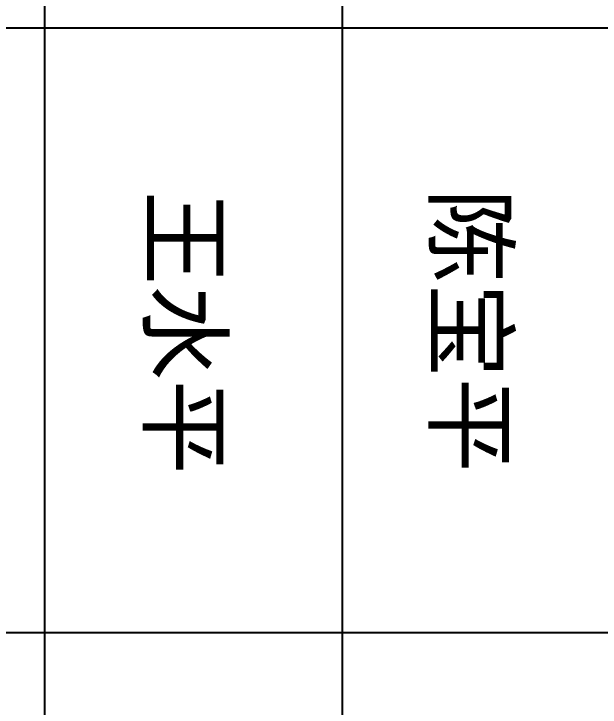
# Model space of a CAD drawing. Extents: x 31695611 to 39053694, y -59225 to 904195.
# Drawn here: x 38532308 to 38535654, y 760829 to 764786 of the extents above; entities that cross this region are included whole.
import ezdxf

# ---------------------------------------------------------------- set-up
doc = ezdxf.new("R2010")
doc.units = 0
doc.header["$LTSCALE"] = 1000
doc.header["$MEASUREMENT"] = 0
doc.layers.get('0').update_dxf_attribs({"linetype": 'CONTINUOUS'})
doc.layers.add('PUB_TEXT', color=7, linetype='CONTINUOUS')
doc.layers.add('PUB_TITLE', color=4, linetype='CONTINUOUS')
doc.styles.add('TQ', font='')
doc.styles.get('TQ').set_extended_font_data('SimSun')

# ---------------------------------------------------------------- blocks, each defined once
blk = doc.blocks.new('TK')
at = {"layer": 'PUB_TITLE'}
for p, q in [((31010789.1, -82916.2), (31010789.1, -76966.2)), ((31012514.6, -82916.2), (31012514.6, -76966.2)), ((31008732.1, -79516.2), (31014342.1, -79516.2)), ((31008732.1, -80366.2), (31014342.1, -80366.2))]:
    blk.add_line(p, q, dxfattribs=at)
at = {"layer": 'PUB_TEXT', "style": 'TQ'}
for s, p in [('陈宝平', (31011247.6, -79249.4)), ('王水平', (31011253.6, -80064.2))]:
    blk.add_text(s, height=198, dxfattribs=at).set_placement(p)

msp = doc.modelspace()

# ---------------------------------------------------------------- block references
at = {"xscale": 2, "yscale": 2, "zscale": 2, "rotation": 270}
msp.add_blockref('TK', (38693214.9, 62786284.7), dxfattribs=at)
msp.add_blockref('TK', (38693214.9, 62786284.7), dxfattribs=at)

doc.saveas('drawing.dxf')
